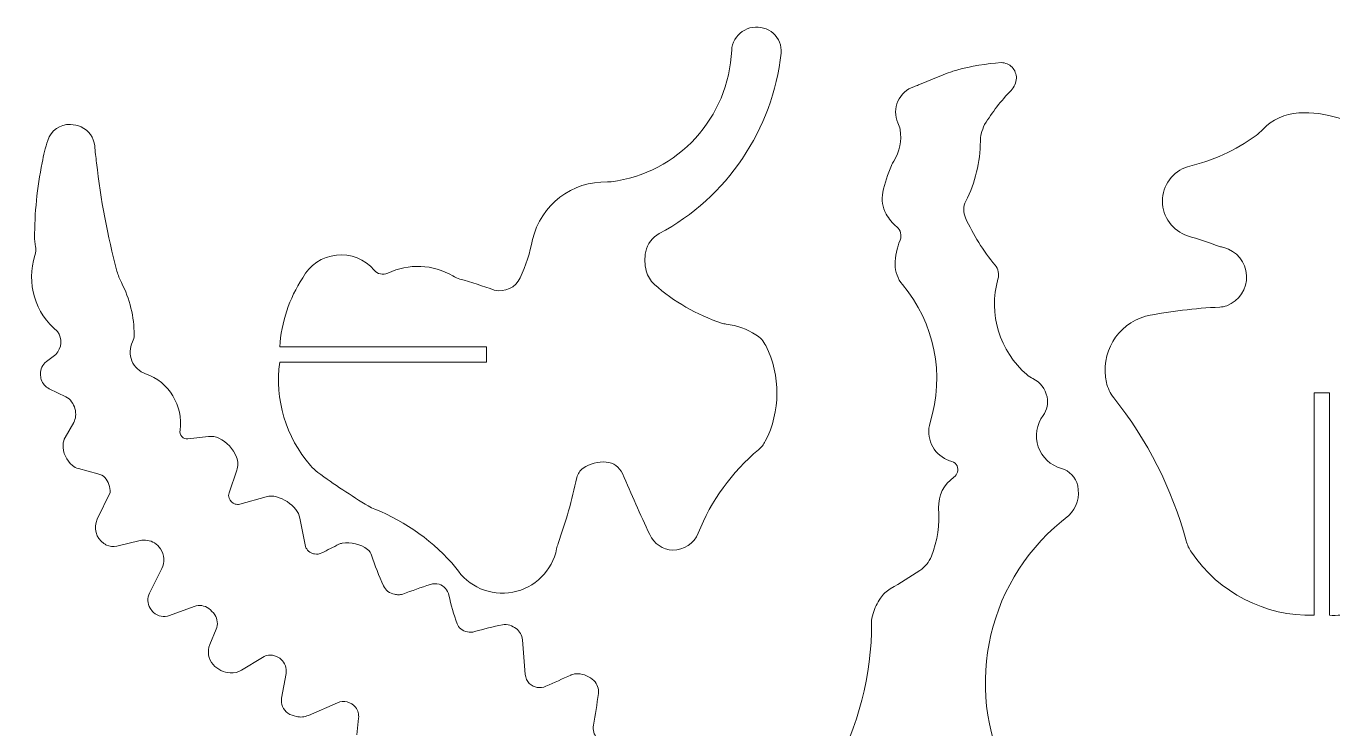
# Model space of a CAD drawing. Header units: millimetres. Extents: x -138 to 135, y -114 to 76.
# Drawn here: x -121.2 to -1.3, y 11.8 to 76.2 of the extents above; entities that cross this region are included whole.
import ezdxf

# ---------------------------------------------------------------- set-up
doc = ezdxf.new("R2010")
doc.units = ezdxf.units.MM
doc.header["$MEASUREMENT"] = 0
doc.layers.add('Capa 1', color=7, linetype='Continuous')

msp = doc.modelspace()

# ---------------------------------------------------------------- linework, layer by layer
at = {"layer": 'Capa 1', "color": 250, "lineweight": 9}
for points in [[(-52.6313, 75.5369), (-53.1535, 75.9902), (-53.8504, 76.1874), (-54.5326, 76.075), (-54.5326, 76.075), (-55.2149, 75.9625), (-55.8116, 75.5521), (-56.1607, 74.9552)], [(-30.3179, 71.4103), (-30.3103, 71.7852), (-30.4528, 72.1476), (-30.7137, 72.417), (-30.7137, 72.417), (-30.9746, 72.6863), (-31.3323, 72.8403), (-31.7072, 72.8448)], [(-39.7283, 70.6387), (-40.381, 70.4211), (-40.9116, 69.9383), (-41.1898, 69.3091), (-41.1898, 69.3091), (-41.4679, 68.6799), (-41.4678, 67.9625), (-41.1895, 67.3333)], [(-14.6004, 63.3038), (-15.9816, 62.8685), (-16.9209, 61.5876), (-16.9209, 60.1394), (-16.9209, 60.1394), (-16.9209, 58.6913), (-15.9816, 57.4104), (-14.6004, 56.9751)], [(-89.2673, 53.814), (-90.1219, 54.8188), (-91.4183, 55.3356), (-92.7298, 55.1942), (-92.7298, 55.1942), (-94.0413, 55.0527), (-95.1978, 54.2715), (-95.8186, 53.1076)], [(-11.0142, 50.5543), (-9.8646, 50.9779), (-9.1247, 52.1006), (-9.1888, 53.3241), (-9.1888, 53.3241), (-9.2528, 54.5476), (-10.106, 55.5869), (-11.2936, 55.8881)], [(-111.4312, 47.2394), (-111.7017, 46.6982), (-111.7254, 46.0666), (-111.496, 45.5067), (-111.496, 45.5067), (-111.2665, 44.9468), (-110.8065, 44.5134), (-110.2339, 44.3177)], [(-27.8673, 40.4962), (-28.4786, 39.6703), (-28.6435, 38.5961), (-28.3082, 37.6248), (-28.3082, 37.6248), (-27.9729, 36.6535), (-27.1805, 35.9099), (-26.1899, 35.6368)], [(-107.0712, 39.1375), (-107.1153, 38.9299), (-107.0575, 38.7136), (-106.9157, 38.5556), (-106.9157, 38.5556), (-106.7739, 38.3976), (-106.5651, 38.317), (-106.3539, 38.3385)], [(-81.7548, 26.5271), (-80.6365, 24.7886), (-78.5754, 23.9023), (-76.5443, 24.2864), (-76.5443, 24.2864), (-74.5133, 24.6706), (-72.9182, 26.2483), (-72.512, 28.2751)]]:
    msp.add_open_spline(points, degree=3, knots=[0, 0, 0, 0, 0.33333333, 0.33333333, 0.33333333, 0.33333333, 1, 1, 1, 1], dxfattribs=at)
for points in [[(-56.1607, 74.9551), (-56.3347, 74.6577), (-56.4331, 74.3221), (-56.4474, 73.9778)], [(-51.9172, 73.7143), (-51.8419, 74.4022), (-52.1087, 75.0833), (-52.6313, 75.5369)], [(-67.5044, 61.92), (-61.3737, 62.7094), (-56.7039, 67.8018), (-56.4474, 73.9778)], [(-63.0915, 57.1655), (-56.8662, 60.5022), (-52.6859, 66.6931), (-51.9172, 73.7143)], [(-36.2784, 72.0086), (-37.2919, 71.6333), (-38.2956, 71.2322), (-39.2888, 70.806)], [(-35.7835, 72.1664), (-35.9508, 72.1215), (-36.1159, 72.0688), (-36.2784, 72.0086)], [(-31.7072, 72.8448), (-33.0848, 72.7517), (-34.45, 72.5245), (-35.7835, 72.1664)], [(-39.7283, 70.6387), (-39.5795, 70.6883), (-39.4329, 70.7441), (-39.2888, 70.806)], [(-30.8058, 70.3), (-30.5166, 70.6005), (-30.3437, 70.994), (-30.3179, 71.4103)], [(-30.8058, 70.3), (-31.7239, 69.346), (-32.5382, 68.2972), (-33.2349, 67.1713)], [(6.1437, 60.1394), (5.1178, 65.0766), (0.6301, 68.5172), (-4.4041, 68.2261)], [(-117.1416, 67.1736), (-118.0813, 67.2052), (-118.9285, 66.6112), (-119.219, 65.717)], [(-116.1519, 66.9451), (-116.4639, 67.0845), (-116.8, 67.1621), (-117.1416, 67.1736)], [(-40.9949, 66.7011), (-41.0347, 66.9188), (-41.1, 67.131), (-41.1895, 67.3333)], [(-33.2349, 67.1713), (-33.3659, 66.8975), (-33.4689, 66.6111), (-33.5423, 66.3165)], [(-4.4041, 68.2261), (-5.6655, 68.1794), (-6.8564, 67.6325), (-7.7139, 66.7062)], [(-114.9117, 65.2135), (-114.982, 65.9723), (-115.4561, 66.6343), (-116.1519, 66.9451)], [(-41.5671, 63.8119), (-41.0165, 64.6674), (-40.812, 65.7003), (-40.9949, 66.7011)], [(-33.5423, 66.3165), (-33.5966, 66.0983), (-33.6246, 65.8743), (-33.6256, 65.6493)], [(-14.6004, 63.3038), (-12.3329, 63.8197), (-10.195, 64.7943), (-8.3184, 66.1676)], [(-8.3184, 66.1676), (-8.1001, 66.3273), (-7.8977, 66.5077), (-7.7139, 66.7062)], [(-119.219, 65.717), (-119.4379, 65.043), (-119.6077, 64.354), (-119.727, 63.6554)], [(-114.9117, 65.2135), (-114.8634, 64.693), (-114.8043, 64.1735), (-114.7343, 63.6554)], [(-34.9579, 60.1392), (-34.0903, 61.8469), (-33.634, 63.7339), (-33.6256, 65.6493)], [(-119.727, 63.6554), (-120.1911, 61.3759), (-120.4267, 59.0558), (-120.4302, 56.7296)], [(-114.7343, 63.6554), (-114.3654, 60.3008), (-113.7399, 56.9795), (-112.8632, 53.7206)], [(-41.5671, 63.8119), (-41.651, 63.6815), (-41.7239, 63.5445), (-41.7852, 63.4021)], [(-41.7852, 63.4021), (-42.1253, 62.6123), (-42.3897, 61.7919), (-42.5747, 60.952)], [(-67.841, 61.9038), (-71.0999, 62.0078), (-73.9797, 59.7983), (-74.7229, 56.6235)], [(-67.841, 61.9038), (-67.7286, 61.9003), (-67.616, 61.9057), (-67.5044, 61.92)], [(-42.5747, 60.952), (-42.7241, 60.2735), (-42.6172, 59.5638), (-42.2745, 58.9595)], [(-34.9579, 60.1392), (-35.2007, 59.6612), (-35.2122, 59.0984), (-34.9889, 58.6109)], [(-42.2745, 58.9595), (-42.0206, 58.5117), (-41.6876, 58.1137), (-41.2916, 57.7847)], [(-40.9894, 56.574), (-40.815, 57.0003), (-40.9373, 57.4904), (-41.2916, 57.7847)], [(-34.9889, 58.6109), (-34.276, 57.0544), (-33.3639, 55.597), (-32.2756, 54.2754)], [(-120.4302, 56.7296), (-120.4303, 56.6564), (-120.4258, 56.5832), (-120.4168, 56.5105)], [(-120.4168, 56.5105), (-120.3957, 56.341), (-120.3704, 56.1721), (-120.3408, 56.0039)], [(-75.848, 53.1076), (-75.338, 54.232), (-74.9604, 55.4119), (-74.7229, 56.6235)], [(-63.0915, 57.1655), (-63.7275, 56.8246), (-64.1818, 56.2217), (-64.3343, 55.5164)], [(-40.9894, 56.574), (-41.2808, 55.8616), (-41.4333, 55.1001), (-41.4384, 54.3304)], [(-11.6638, 55.9976), (-12.6409, 56.3289), (-13.6197, 56.6547), (-14.6004, 56.9751)], [(-120.3968, 55.1668), (-120.3109, 55.4372), (-120.2917, 55.7244), (-120.3408, 56.0039)], [(-64.3343, 55.5164), (-64.4536, 54.9278), (-64.4372, 54.3199), (-64.2863, 53.7386)], [(-11.6638, 55.9976), (-11.5419, 55.9563), (-11.4184, 55.9198), (-11.2936, 55.8881)], [(-120.3968, 55.1668), (-121.2017, 52.6341), (-120.3787, 49.8666), (-118.3206, 48.1852)], [(-82.0329, 53.2808), (-83.8586, 54.3545), (-86.0979, 54.4533), (-88.0112, 53.5446)], [(-41.4384, 54.3304), (-41.4429, 53.6609), (-41.2084, 53.0118), (-40.7771, 52.4997)], [(-32.0078, 52.9991), (-31.8825, 53.4428), (-31.9825, 53.9196), (-32.2756, 54.2754)], [(-112.8632, 53.7206), (-112.7654, 53.3572), (-112.629, 53.0052), (-112.4563, 52.6708)], [(-95.8186, 53.1076), (-97.057, 51.2158), (-97.7839, 49.0353), (-97.9281, 46.7789)], [(-89.2673, 53.814), (-88.9578, 53.4502), (-88.4426, 53.3397), (-88.0112, 53.5446)], [(-82.0329, 53.2808), (-81.83, 53.1615), (-81.6129, 53.0681), (-81.3867, 53.0029)], [(-78.2389, 51.9825), (-79.2768, 52.3567), (-80.3266, 52.697), (-81.3867, 53.0029)], [(-78.2389, 51.9825), (-77.2768, 51.7517), (-76.2834, 52.2192), (-75.848, 53.1076)], [(-64.2863, 53.7386), (-64.1642, 53.2643), (-63.9033, 52.8373), (-63.5371, 52.5121)], [(-32.0078, 52.9991), (-32.9079, 49.8123), (-31.8721, 46.393), (-29.3549, 44.2413)], [(-111.2827, 47.8727), (-111.2879, 49.5425), (-111.6901, 51.1872), (-112.4563, 52.6708)], [(-63.5371, 52.5121), (-61.7494, 50.9245), (-59.6566, 49.7183), (-57.3868, 48.9671)], [(-38.2307, 39.8442), (-36.8633, 44.2208), (-37.8235, 48.9925), (-40.7771, 52.4997)], [(-11.6481, 50.4263), (-13.9393, 50.3224), (-16.2192, 50.0434), (-18.4679, 49.5916)], [(-11.6481, 50.4263), (-11.4315, 50.4362), (-11.2177, 50.4793), (-11.0142, 50.5543)], [(-18.4679, 49.5916), (-21.0866, 48.8412), (-22.6611, 46.1738), (-22.0527, 43.5185)], [(-118.4906, 46.0943), (-117.9218, 46.652), (-117.8494, 47.543), (-118.3206, 48.1852)], [(-57.3868, 48.9671), (-57.2416, 48.919), (-57.0923, 48.8846), (-56.9408, 48.8643)], [(-54.2199, 47.8919), (-55.0485, 48.4035), (-55.9756, 48.7348), (-56.9408, 48.8643)], [(-111.4312, 47.2394), (-111.3328, 47.436), (-111.282, 47.6529), (-111.2827, 47.8727)], [(-97.9281, 46.7789), (-97.9281, 46.7789), (-78.9421, 46.7789), (-78.9421, 46.7789)], [(-78.9421, 46.7789), (-78.9421, 46.7789), (-78.9421, 45.3725), (-78.9421, 45.3725)], [(-53.3089, 46.8932), (-53.5134, 47.3046), (-53.8289, 47.6505), (-54.2199, 47.8919)], [(-53.3616, 38.1218), (-51.9533, 40.8716), (-51.9337, 44.1267), (-53.3089, 46.8932)], [(-119.3456, 45.4339), (-119.3456, 45.4339), (-118.4906, 46.0943), (-118.4906, 46.0943)], [(-119.3456, 45.4339), (-119.7016, 45.1589), (-119.9046, 44.73), (-119.8916, 44.2803)], [(-97.9281, 45.3725), (-98.3942, 41.9557), (-97.3644, 38.504), (-95.1023, 35.9012)], [(-78.9421, 45.3725), (-78.9421, 45.3725), (-97.9281, 45.3725), (-97.9281, 45.3725)], [(-119.8916, 44.2803), (-119.8868, 44.1125), (-119.8586, 43.9462), (-119.8078, 43.7862)], [(-119.8078, 43.7862), (-119.6919, 43.4205), (-119.4316, 43.118), (-119.0873, 42.9489)], [(-107.0712, 39.1375), (-106.7692, 41.3946), (-108.0882, 43.5551), (-110.2339, 44.3177)], [(-29.3549, 44.2413), (-29.1833, 44.0946), (-28.9946, 43.969), (-28.7929, 43.8674)], [(-27.4995, 42.1891), (-27.6537, 42.9158), (-28.1295, 43.5332), (-28.7929, 43.8674)], [(-22.0527, 43.5185), (-21.9352, 43.0058), (-21.7042, 42.5259), (-21.3766, 42.1144)], [(-117.5471, 42.1922), (-117.5471, 42.1922), (-119.0873, 42.9489), (-119.0873, 42.9489)], [(-117.0274, 41.7538), (-117.1621, 41.9402), (-117.3406, 42.0908), (-117.5471, 42.1922)], [(-27.8673, 40.4962), (-27.508, 40.9818), (-27.3741, 41.5981), (-27.4995, 42.1891)], [(-14.7353, 29.0063), (-16.0348, 33.7817), (-18.2947, 38.242), (-21.3766, 42.1144)], [(-2.9978, 22.1673), (-2.9978, 22.1673), (-2.9978, 42.5597), (-2.9978, 42.5597)], [(-2.9978, 42.5597), (-2.9978, 42.5597), (-1.5914, 42.5597), (-1.5914, 42.5597)], [(-1.5914, 42.5597), (-1.5914, 42.5597), (-1.5914, 22.1673), (-1.5914, 22.1673)], [(-116.6609, 40.4168), (-116.6176, 40.8921), (-116.7478, 41.367), (-117.0274, 41.7538)], [(-117.6251, 38.459), (-117.6251, 38.459), (-116.8373, 39.8522), (-116.8373, 39.8522)], [(-116.8373, 39.8522), (-116.7391, 40.0258), (-116.679, 40.2182), (-116.6609, 40.4168)], [(-38.2307, 39.8442), (-38.6578, 38.477), (-37.9893, 37.0072), (-36.6781, 36.4306)], [(-117.6251, 38.459), (-117.7344, 38.2656), (-117.7964, 38.049), (-117.8059, 37.8271)], [(-106.3539, 38.3385), (-106.3539, 38.3385), (-104.4699, 38.5623), (-104.4699, 38.5623)], [(-103.5157, 38.408), (-103.8131, 38.5476), (-104.1436, 38.601), (-104.4699, 38.5623)], [(-101.8931, 36.6687), (-102.19, 37.4357), (-102.7712, 38.0586), (-103.5157, 38.408)], [(-117.8059, 37.8271), (-117.8379, 37.0821), (-117.5177, 36.3655), (-116.9414, 35.8924)], [(-53.976, 37.3535), (-56.4341, 35.3038), (-58.3411, 32.6724), (-59.5236, 29.6984)], [(-53.976, 37.3535), (-53.7216, 37.5657), (-53.5126, 37.827), (-53.3616, 38.1218)], [(-101.8698, 35.4631), (-101.7351, 35.8552), (-101.7434, 36.2822), (-101.8931, 36.6687)], [(-67.9533, 36.225), (-68.7094, 36.2865), (-69.4634, 36.0833), (-70.0862, 35.6501)], [(-66.4821, 35.1702), (-66.7398, 35.7667), (-67.3056, 36.1723), (-67.9533, 36.225)], [(-36.6781, 36.4306), (-36.5334, 36.367), (-36.3841, 36.3146), (-36.2314, 36.274)], [(-35.7615, 35.8609), (-35.8449, 36.0645), (-36.0188, 36.2174), (-36.2314, 36.274)], [(-116.9414, 35.8924), (-116.7839, 35.7631), (-116.6002, 35.6696), (-116.403, 35.6183)], [(-114.6079, 35.1514), (-114.6079, 35.1514), (-116.403, 35.6183), (-116.403, 35.6183)], [(-113.9772, 34.7944), (-114.1526, 34.9665), (-114.3701, 35.0896), (-114.6079, 35.1514)], [(-113.482, 33.4378), (-113.4689, 33.9365), (-113.6459, 34.4214), (-113.9772, 34.7944)], [(-101.8698, 35.4631), (-101.8698, 35.4631), (-102.5812, 33.3912), (-102.5812, 33.3912)], [(-95.1023, 35.9012), (-94.9003, 35.6687), (-94.6734, 35.4591), (-94.4258, 35.276)], [(-94.4258, 35.276), (-92.9348, 34.1739), (-91.3906, 33.1457), (-89.7988, 32.1951)], [(-72.3776, 28.7614), (-71.6766, 30.7338), (-71.1021, 32.7488), (-70.6575, 34.7943)], [(-70.0862, 35.6501), (-70.3779, 35.4472), (-70.582, 35.1415), (-70.6575, 34.7943)], [(-66.4821, 35.1702), (-65.6706, 33.2925), (-64.8344, 31.4256), (-63.9735, 29.57)], [(-36.0476, 34.8247), (-36.9716, 34.1937), (-37.5036, 33.1297), (-37.454, 32.0119)], [(-36.0476, 34.8247), (-35.7275, 35.0647), (-35.61, 35.4906), (-35.7615, 35.8609)], [(-24.69, 34.0557), (-24.8579, 34.8202), (-25.4353, 35.4289), (-26.1899, 35.6368)], [(-25.4998, 31.3087), (-24.7772, 32.0253), (-24.4717, 33.0618), (-24.69, 34.0557)], [(-114.6713, 30.9785), (-114.6713, 30.9785), (-113.482, 33.4378), (-113.482, 33.4378)], [(-102.5812, 33.3912), (-102.6364, 33.2303), (-102.6315, 33.0548), (-102.5672, 32.8973)], [(-102.5672, 32.8973), (-102.4674, 32.6524), (-102.2672, 32.4622), (-102.0175, 32.375)], [(-101.5968, 32.3614), (-101.5968, 32.3614), (-99.1751, 33.0361), (-99.1751, 33.0361)], [(-98.2251, 33.0344), (-98.5356, 33.1221), (-98.8643, 33.1227), (-99.1751, 33.0361)], [(-96.4485, 31.8738), (-96.9087, 32.4325), (-97.5285, 32.8375), (-98.2251, 33.0344)], [(-102.0175, 32.375), (-101.8819, 32.3276), (-101.7351, 32.3229), (-101.5968, 32.3614)], [(-96.0778, 31.0808), (-96.1325, 31.3722), (-96.2601, 31.6449), (-96.4485, 31.8738)], [(-89.7988, 32.1951), (-89.607, 32.0805), (-89.4063, 31.9814), (-89.1988, 31.8986)], [(-81.7548, 26.5271), (-83.7565, 28.9026), (-86.3134, 30.7476), (-89.1988, 31.8986)], [(-38.1201, 27.5851), (-37.556, 28.9886), (-37.3279, 30.5045), (-37.454, 32.0119)], [(-25.4998, 31.3087), (-32.9204, 25.7551), (-35.2909, 15.6801), (-31.1253, 7.4003)], [(-114.6713, 30.9785), (-115.051, 30.1931), (-114.7974, 29.2481), (-114.0755, 28.7583)], [(-96.0778, 31.0808), (-95.9239, 30.2616), (-95.7655, 29.4432), (-95.6028, 28.6256)], [(-110.739, 29.0147), (-110.739, 29.0147), (-112.8895, 28.5098), (-112.8895, 28.5098)], [(-109.4294, 28.8087), (-109.8224, 29.0456), (-110.2924, 29.1195), (-110.739, 29.0147)], [(-108.8624, 28.254), (-109.015, 28.4728), (-109.2073, 28.661), (-109.4294, 28.8087)], [(-92.193, 28.7834), (-92.2959, 28.7664), (-92.3957, 28.7342), (-92.4891, 28.6879)], [(-89.8635, 28.2035), (-90.5267, 28.7098), (-91.3697, 28.9196), (-92.193, 28.7834)], [(-63.9735, 29.57), (-63.5865, 28.7357), (-62.7666, 28.1868), (-61.8479, 28.1469)], [(-61.8479, 28.1469), (-60.8262, 28.1314), (-59.9012, 28.7489), (-59.5236, 29.6984)], [(-14.7353, 29.0063), (-14.6332, 28.631), (-14.4695, 28.2753), (-14.2509, 27.9536)], [(-114.0755, 28.7583), (-113.9973, 28.6998), (-113.9124, 28.6509), (-113.8226, 28.6125)], [(-113.8226, 28.6125), (-113.5325, 28.4724), (-113.2031, 28.4361), (-112.8895, 28.5098)], [(-108.7368, 26.4531), (-108.4437, 27.0307), (-108.492, 27.7227), (-108.8624, 28.254)], [(-95.6028, 28.6256), (-95.531, 28.2647), (-95.2763, 27.9674), (-94.9308, 27.8409)], [(-94.9308, 27.8409), (-94.8645, 27.8203), (-94.7971, 27.8039), (-94.7288, 27.7916)], [(-94.7288, 27.7916), (-94.4998, 27.7504), (-94.2635, 27.7861), (-94.0569, 27.8932)], [(-92.4891, 28.6879), (-93.0141, 28.4277), (-93.5367, 28.1628), (-94.0569, 27.8932)], [(-89.499, 27.6872), (-89.5649, 27.8925), (-89.6921, 28.0727), (-89.8635, 28.2035)], [(-89.499, 27.6872), (-89.1919, 26.7293), (-88.8245, 25.7917), (-88.3992, 24.8801)], [(-72.3776, 28.7614), (-72.4339, 28.6027), (-72.4789, 28.4402), (-72.512, 28.2751)], [(-39.1764, 26.2892), (-38.7011, 26.6041), (-38.3327, 27.056), (-38.1201, 27.5851)], [(-14.2509, 27.9536), (-11.7266, 24.2382), (-7.4883, 22.0589), (-2.9978, 22.1673)], [(-109.8794, 24.201), (-109.8794, 24.201), (-108.7368, 26.4531), (-108.7368, 26.4531)], [(-41.8888, 24.5947), (-40.9697, 25.1352), (-40.0653, 25.7003), (-39.1764, 26.2892)], [(-109.8794, 24.201), (-110.1011, 23.7641), (-110.0794, 23.2435), (-109.8223, 22.8265)], [(-88.3992, 24.8801), (-88.2096, 24.4736), (-87.8375, 24.182), (-87.3975, 24.095)], [(-87.3975, 24.095), (-87.2809, 24.0719), (-87.1626, 24.0581), (-87.0437, 24.0536)], [(-87.0437, 24.0536), (-86.9065, 24.0484), (-86.7696, 24.07), (-86.6407, 24.1173)], [(-84.0973, 25.0008), (-84.9501, 24.7208), (-85.798, 24.4263), (-86.6407, 24.1173)], [(-83.2984, 25.024), (-83.5613, 25.0937), (-83.8388, 25.0856), (-84.0973, 25.0008)], [(-82.3998, 24.011), (-82.5064, 24.4801), (-82.8453, 24.8622), (-83.2984, 25.024)], [(-82.3998, 24.011), (-82.1989, 23.1263), (-81.9473, 22.2538), (-81.6463, 21.398)], [(-41.8888, 24.5947), (-42.2541, 24.3799), (-42.5661, 24.0852), (-42.8016, 23.7329)], [(-109.8223, 22.8265), (-109.7332, 22.6819), (-109.6254, 22.5496), (-109.5017, 22.4331)], [(-105.7649, 22.9825), (-105.7649, 22.9825), (-108.0496, 22.1377), (-108.0496, 22.1377)], [(-104.4414, 22.7945), (-104.8227, 23.0763), (-105.3202, 23.1469), (-105.7649, 22.9825)], [(-103.8948, 22.227), (-104.0439, 22.4455), (-104.2286, 22.6374), (-104.4414, 22.7945)], [(-42.8016, 23.7329), (-43.0878, 23.3045), (-43.3134, 22.8385), (-43.4718, 22.3483)], [(-109.5017, 22.4331), (-109.113, 22.0669), (-108.5505, 21.9525), (-108.0496, 22.1377)], [(-103.7595, 20.8908), (-103.5753, 21.3304), (-103.6262, 21.8333), (-103.8948, 22.227)], [(-43.4718, 22.3483), (-43.5633, 22.0653), (-43.6094, 21.7695), (-43.6082, 21.4721)], [(-1.5914, 22.1673), (-0.877, 22.1432), (-0.1619, 22.19), (0.5433, 22.3068)], [(-104.3418, 19.5014), (-104.3418, 19.5014), (-103.7595, 20.8908), (-103.7595, 20.8908)], [(-81.6463, 21.398), (-81.5806, 21.2111), (-81.4636, 21.0465), (-81.3087, 20.9231)], [(-81.3087, 20.9231), (-80.9494, 20.6367), (-80.473, 20.5439), (-80.0325, 20.6745)], [(-77.4946, 21.2982), (-78.3499, 21.1303), (-79.1968, 20.9221), (-80.0325, 20.6745)], [(-76.8027, 21.2601), (-77.0265, 21.3303), (-77.2644, 21.3434), (-77.4946, 21.2982)], [(-76.2352, 20.958), (-76.4103, 21.0831), (-76.6011, 21.1847), (-76.8027, 21.2601)], [(-75.6507, 19.9201), (-75.6822, 20.3356), (-75.8963, 20.7157), (-76.2352, 20.958)], [(-47.168, 7.7521), (-44.8159, 11.941), (-43.5894, 16.668), (-43.6082, 21.4721)], [(-104.3418, 19.5014), (-104.6044, 18.8747), (-104.4824, 18.1528), (-104.0285, 17.6473)], [(-75.6507, 19.9201), (-75.5705, 18.8612), (-75.484, 17.8029), (-75.3911, 16.7451)], [(-99.5166, 18.3153), (-99.5166, 18.3153), (-101.4429, 17.1437), (-101.4429, 17.1437)], [(-98.0486, 18.3115), (-98.4984, 18.5883), (-99.0653, 18.5898), (-99.5166, 18.3153)], [(-97.8141, 18.14), (-97.8876, 18.2033), (-97.966, 18.2606), (-98.0486, 18.3115)], [(-97.3479, 16.8242), (-97.2593, 17.3144), (-97.4367, 17.8149), (-97.8141, 18.14)], [(-104.0285, 17.6473), (-103.627, 17.2002), (-103.0661, 16.9287), (-102.4664, 16.8911)], [(-102.4664, 16.8911), (-102.1075, 16.8686), (-101.7502, 16.9568), (-101.4429, 17.1437)], [(-97.7523, 14.5868), (-97.7523, 14.5868), (-97.3479, 16.8242), (-97.3479, 16.8242)], [(-70.5492, 16.8149), (-70.7626, 16.8236), (-70.9752, 16.7835), (-71.1709, 16.6977)], [(-69.094, 16.1868), (-69.4902, 16.5606), (-70.0054, 16.783), (-70.5492, 16.8149)], [(-75.3911, 16.7451), (-75.3639, 16.434), (-75.2338, 16.1408), (-75.0215, 15.9118)], [(-75.0215, 15.9118), (-74.6065, 15.5298), (-74.0034, 15.4327), (-73.4895, 15.6651)], [(-71.207, 16.6819), (-71.9697, 16.3472), (-72.7306, 16.0083), (-73.4895, 15.6651)], [(-71.207, 16.6819), (-71.207, 16.6819), (-71.1709, 16.6977), (-71.1709, 16.6977)], [(-68.6835, 14.9951), (-68.6247, 15.4349), (-68.7769, 15.8766), (-69.094, 16.1868)], [(-97.7523, 14.5868), (-97.8501, 14.0458), (-97.6237, 13.4975), (-97.1727, 13.1831)], [(-90.9721, 13.7398), (-91.3688, 14.2392), (-92.0517, 14.4091), (-92.6361, 14.1539)], [(-69.1374, 12.095), (-68.9646, 13.0582), (-68.8132, 14.0252), (-68.6835, 14.9951)], [(-92.6361, 14.1539), (-92.6361, 14.1539), (-95.2992, 12.991), (-95.2992, 12.991)], [(-90.6855, 12.7316), (-90.6476, 13.0921), (-90.7502, 13.4533), (-90.9721, 13.7398)], [(-97.1727, 13.1831), (-96.9274, 13.0491), (-96.6648, 12.9498), (-96.3922, 12.8878)], [(-96.3922, 12.8878), (-96.0262, 12.8047), (-95.6432, 12.8408), (-95.2992, 12.991)], [(-90.8445, 11.2216), (-90.8445, 11.2216), (-90.6855, 12.7316), (-90.6855, 12.7316)], [(-69.1374, 12.095), (-69.2138, 11.6694), (-69.0902, 11.2324), (-68.8022, 10.9099)]]:
    msp.add_open_spline(points, degree=3, dxfattribs=at)

doc.saveas('drawing.dxf')
